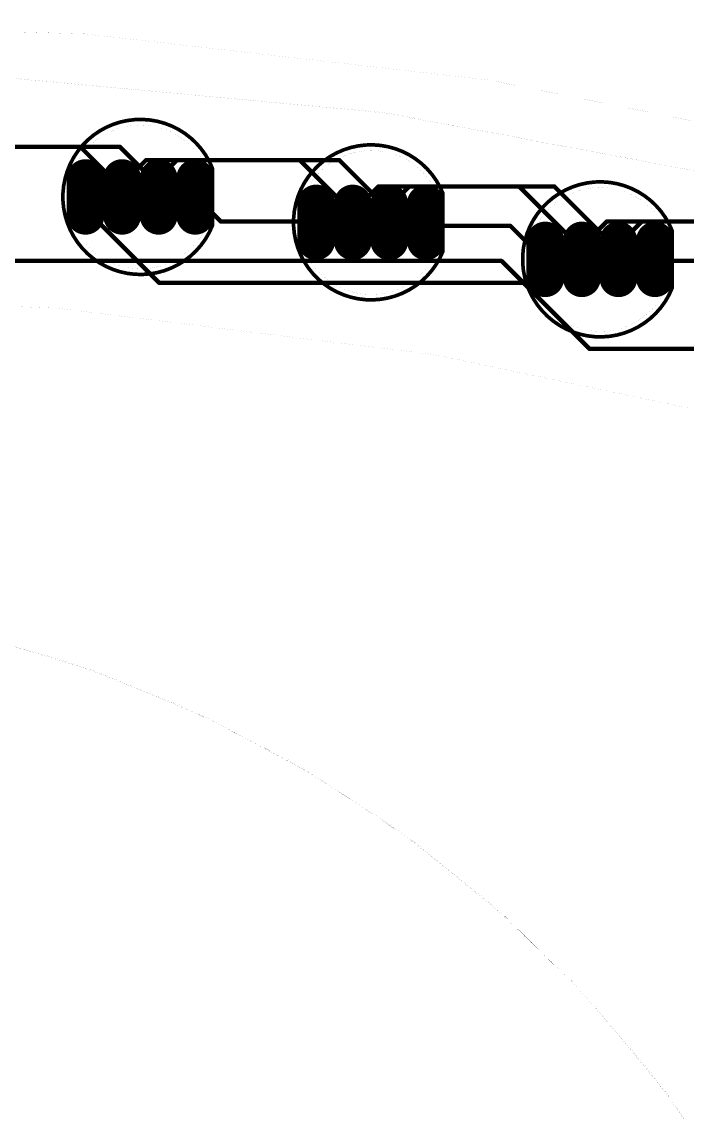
# Model space of a CAD drawing. Extents: x -96 to 96, y -43 to 63.
# Drawn here: x 11.99 to 35.1, y 25.15 to 63.02 of the extents above; entities that cross this region are included whole.
import ezdxf

# ---------------------------------------------------------------- set-up
doc = ezdxf.new("R2010")
doc.units = 0
for name, color, linetype in [('1', 12, 'CONTINUOUS'), ('16', 132, 'CONTINUOUS'), ('17', 110, 'CONTINUOUS'), ('20', 31, 'CONTINUOUS'), ('21', 253, 'CONTINUOUS'), ('22', 253, 'CONTINUOUS'), ('23', 53, 'CONTINUOUS'), ('25', 253, 'CONTINUOUS'), ('29', 253, 'CONTINUOUS'), ('30', 253, 'CONTINUOUS'), ('44', 253, 'CONTINUOUS'), ('51', 253, 'CONTINUOUS')]:
    doc.layers.add(name, color=color, linetype=linetype)

# ---------------------------------------------------------------- blocks, each defined once
blk = doc.blocks.new('LONGP100')
at = {"const_width": 1}
blk.add_lwpolyline([(-0.5, 0), (0.5, 0)], dxfattribs=at)
at = {"const_width": 0.5}
for points in [[(-0.5, 0.25, 1), (-0.5, -0.25)], [(0.5, -0.25, 1), (0.5, 0.25)]]:
    blk.add_lwpolyline(points, format="xyb", dxfattribs=at)

msp = doc.modelspace()

# ---------------------------------------------------------------- linework, layer by layer
at = {"layer": '1', "const_width": 0.1524}
for points in [[(9.6012, 58.674), (15.3924, 58.674)], [(15.3924, 58.674), (16.6116, 57.4548)], [(16.6116, 57.4548), (17.3736, 58.2168)], [(17.3736, 58.2168), (23.0124, 58.2168)], [(23.0124, 58.2168), (24.6888, 56.5404)], [(16.6116, 57.4548), (16.6116, 56.9976)], [(16.6116, 57.4548), (16.741, 56.935)], [(24.6888, 56.5404), (25.4508, 57.3024)], [(25.4508, 57.3024), (30.48, 57.3024)], [(30.48, 57.3024), (32.6136, 55.1688)], [(16.6116, 56.9976), (16.741, 56.935)], [(18.1356, 56.8452), (18.011, 56.935)], [(18.1356, 56.8452), (18.8976, 56.0832)], [(24.6888, 56.5404), (24.6888, 56.0832)], [(24.6888, 56.5404), (24.753, 56.052)], [(18.8976, 56.0832), (22.098, 56.0832)], [(22.098, 56.0832), (22.213, 56.052)], [(24.6888, 56.0832), (24.753, 56.052)], [(26.0604, 55.9308), (26.023, 56.052)], [(32.6136, 55.1688), (33.528, 56.0832)], [(33.528, 56.0832), (37.9476, 56.0832)], [(28.956, 55.9308), (26.0604, 55.9308)], [(30.0228, 54.864), (28.956, 55.9308)], [(30.0228, 54.864), (30.171, 54.767)], [(32.6136, 55.1688), (32.6136, 54.864)], [(32.6136, 55.1688), (32.711, 54.767)], [(32.6136, 54.864), (32.711, 54.767)], [(28.6512, 54.7116), (-5.0292, 54.7116)], [(31.6992, 51.6636), (28.6512, 54.7116)], [(33.9852, 54.7116), (33.981, 54.767)], [(36.4236, 54.7116), (33.9852, 54.7116)], [(39.0144, 51.6636), (31.6992, 51.6636)]]:
    msp.add_lwpolyline(points, dxfattribs=at)
at = {"layer": '1', "const_width": 0.0762}
for points in [[(15.4193, 58.7009, 1), (15.3655, 58.6471)], [(15.3924, 58.6359, 1), (15.3924, 58.7121)], [(17.3736, 58.2549, 1), (17.3736, 58.1787)], [(17.4005, 58.1899, 1), (17.3467, 58.2437)], [(23.0393, 58.2437, 1), (22.9855, 58.1899)], [(23.0124, 58.1787, 1), (23.0124, 58.2549)], [(16.6497, 57.4548, 1), (16.5735, 57.4548)], [(16.6486, 57.464, 1), (16.5746, 57.4456)], [(16.5847, 57.4817, 1), (16.6385, 57.4279)], [(16.5847, 57.4279, 1), (16.6385, 57.4817)], [(25.4508, 57.3405, 1), (25.4508, 57.2643)], [(25.4777, 57.2755, 1), (25.4239, 57.3293)], [(30.5069, 57.3293, 1), (30.4531, 57.2755)], [(30.48, 57.2643, 1), (30.48, 57.3405)], [(16.6282, 57.0319, 1), (16.595, 56.9633)], [(16.5735, 56.9976, 1), (16.6497, 56.9976)], [(16.704, 56.9258, 1), (16.778, 56.9442)], [(16.7244, 56.9007, 1), (16.7576, 56.9693)], [(18.0333, 56.9659, 1), (17.9887, 56.9041)], [(18.1625, 56.8721, 1), (18.1087, 56.8183)], [(18.1133, 56.8143, 1), (18.1579, 56.8761)], [(24.7269, 56.5404, 1), (24.6507, 56.5404)], [(24.7266, 56.5454, 1), (24.651, 56.5354)], [(24.6619, 56.5673, 1), (24.7157, 56.5135)], [(24.6619, 56.5135, 1), (24.7157, 56.5673)], [(18.8976, 56.1213, 1), (18.8976, 56.0451)], [(18.8707, 56.0563, 1), (18.9245, 56.1101)], [(22.108, 56.12, 1), (22.088, 56.0464)], [(22.098, 56.0451, 1), (22.098, 56.1213)], [(22.203, 56.0152, 1), (22.223, 56.0888)], [(24.7055, 56.1175, 1), (24.6721, 56.0489)], [(24.6507, 56.0832, 1), (24.7269, 56.0832)], [(24.7152, 56.047, 1), (24.7908, 56.057)], [(24.7363, 56.0177, 1), (24.7697, 56.0863)], [(26.0594, 56.0632, 1), (25.9866, 56.0408)], [(33.528, 56.1213, 1), (33.528, 56.0451)], [(33.5549, 56.0563, 1), (33.5011, 56.1101)], [(26.0604, 55.9689, 1), (26.0604, 55.8927)], [(26.024, 55.9196, 1), (26.0968, 55.942)], [(28.9829, 55.9577, 1), (28.9291, 55.9039)], [(28.956, 55.8927, 1), (28.956, 55.9689)], [(30.0437, 54.8959, 1), (30.0019, 54.8321)], [(29.9959, 54.8371, 1), (30.0497, 54.8909)], [(32.6517, 55.1688, 1), (32.5755, 55.1688)], [(32.6506, 55.1778, 1), (32.5766, 55.1598)], [(32.6405, 54.891, 1), (32.5867, 54.837)], [(32.5867, 55.1957, 1), (32.6405, 55.1419)], [(32.5867, 55.1419, 1), (32.6405, 55.1957)], [(28.6781, 54.7385, 1), (28.6243, 54.6847)], [(28.6512, 54.6735, 1), (28.6512, 54.7497)], [(30.1501, 54.7351, 1), (30.1919, 54.7989)], [(32.5755, 54.864, 1), (32.6517, 54.864)], [(32.674, 54.758, 1), (32.748, 54.776)], [(32.6841, 54.74, 1), (32.7379, 54.794)], [(34.019, 54.7699, 1), (33.943, 54.7641)], [(33.9852, 54.7497, 1), (33.9852, 54.6735)], [(33.9472, 54.7087, 1), (34.0232, 54.7145)], [(31.6992, 51.7017, 1), (31.6992, 51.6255)], [(31.6723, 51.6367, 1), (31.7261, 51.6905)]]:
    msp.add_lwpolyline(points, format="xyb", dxfattribs=at)
at = {"layer": '16', "const_width": 0.1524}
for points in [[(8.382, 58.674), (14.0208, 58.674)], [(14.0208, 58.674), (15.3924, 57.3024)], [(15.3924, 57.3024), (16.3068, 58.2168)], [(16.3068, 58.2168), (21.6408, 58.2168)], [(21.6408, 58.2168), (23.4696, 56.388)], [(15.3924, 57.3024), (15.3924, 56.9976)], [(15.3924, 57.3024), (15.471, 56.935)], [(23.4696, 56.388), (24.384, 57.3024)], [(24.384, 57.3024), (29.2608, 57.3024)], [(29.2608, 57.3024), (31.3944, 55.1688)], [(14.3256, 56.8452), (14.201, 56.935)], [(14.3256, 56.388), (14.3256, 56.8452)], [(15.3924, 56.9976), (15.471, 56.935)], [(16.764, 53.9496), (14.3256, 56.388)], [(23.4696, 56.388), (23.4696, 56.0832)], [(23.4696, 56.388), (23.483, 56.052)], [(23.4696, 56.0832), (23.483, 56.052)], [(31.3944, 55.1688), (32.3088, 56.0832)], [(32.3088, 56.0832), (36.7284, 56.0832)], [(31.3944, 55.1688), (31.3944, 54.864)], [(31.3944, 55.1688), (31.441, 54.767)], [(31.3944, 54.864), (31.441, 54.767)], [(29.4132, 53.9496), (16.764, 53.9496)], [(31.6992, 51.6636), (29.4132, 53.9496)], [(39.0144, 51.6636), (31.6992, 51.6636)]]:
    msp.add_lwpolyline(points, dxfattribs=at)
at = {"layer": '16', "const_width": 0.0762}
for points in [[(14.0477, 58.7009, 1), (13.9939, 58.6471)], [(14.0208, 58.6359, 1), (14.0208, 58.7121)], [(16.3068, 58.2549, 1), (16.3068, 58.1787)], [(16.3337, 58.1899, 1), (16.2799, 58.2437)], [(21.6677, 58.2437, 1), (21.6139, 58.1899)], [(21.6408, 58.1787, 1), (21.6408, 58.2549)], [(15.4305, 57.3024, 1), (15.3543, 57.3024)], [(15.4297, 57.3104, 1), (15.3551, 57.2944)], [(15.3655, 57.3293, 1), (15.4193, 57.2755)], [(15.3655, 57.2755, 1), (15.4193, 57.3293)], [(24.384, 57.3405, 1), (24.384, 57.2643)], [(24.4109, 57.2755, 1), (24.3571, 57.3293)], [(29.2877, 57.3293, 1), (29.2339, 57.2755)], [(29.2608, 57.2643, 1), (29.2608, 57.3405)], [(14.2233, 56.9659, 1), (14.1787, 56.9041)], [(14.3637, 56.8452, 1), (14.2875, 56.8452)], [(14.3033, 56.8143, 1), (14.3479, 56.8761)], [(15.4161, 57.0274, 1), (15.3687, 56.9678)], [(15.3543, 56.9976, 1), (15.4305, 56.9976)], [(15.4337, 56.927, 1), (15.5083, 56.943)], [(15.4473, 56.9052, 1), (15.4947, 56.9648)], [(14.3525, 56.4149, 1), (14.2987, 56.3611)], [(23.5077, 56.388, 1), (23.4315, 56.388)], [(23.5077, 56.3895, 1), (23.4315, 56.3865)], [(23.4427, 56.4149, 1), (23.4965, 56.3611)], [(23.4427, 56.3611, 1), (23.4965, 56.4149)], [(14.2875, 56.388, 1), (14.3637, 56.388)], [(23.5046, 56.0982, 1), (23.4346, 56.0682)], [(23.4315, 56.0832, 1), (23.5077, 56.0832)], [(23.4449, 56.0505, 1), (23.5211, 56.0535)], [(23.448, 56.037, 1), (23.518, 56.067)], [(32.3088, 56.1213, 1), (32.3088, 56.0451)], [(32.3357, 56.0563, 1), (32.2819, 56.1101)], [(31.4325, 55.1688, 1), (31.3563, 55.1688)], [(31.4322, 55.1732, 1), (31.3566, 55.1644)], [(31.4287, 54.8805, 1), (31.3601, 54.8475)], [(31.3675, 55.1957, 1), (31.4213, 55.1419)], [(31.3675, 55.1419, 1), (31.4213, 55.1957)], [(31.3563, 54.864, 1), (31.4325, 54.864)], [(31.4032, 54.7626, 1), (31.4788, 54.7714)], [(31.4067, 54.7505, 1), (31.4753, 54.7835)], [(16.764, 53.9877, 1), (16.764, 53.9115)], [(16.7371, 53.9227, 1), (16.7909, 53.9765)], [(29.4401, 53.9765, 1), (29.3863, 53.9227)], [(29.4132, 53.9115, 1), (29.4132, 53.9877)], [(31.6992, 51.7017, 1), (31.6992, 51.6255)], [(31.6723, 51.6367, 1), (31.7261, 51.6905)]]:
    msp.add_lwpolyline(points, format="xyb", dxfattribs=at)
at = {"layer": '20', "const_width": 0.001}
for points in [[(56.6935, 52.2964, 0.1645), (-57.4373, 52.0723)], [(39.2332, 48.7478, 0.0635), (-0.0157, 53.5719)]]:
    msp.add_lwpolyline(points, format="xyb", dxfattribs=at)
at = {"layer": '21'}
for points, const_width in [([(18.606, 57.935, 5.1926), (18.606, 55.935)], 0.127), ([(26.618, 57.052, 5.1926), (26.618, 55.052)], 0.127), ([(18.6378, 57.935, 1), (18.5743, 57.935)], 0.0635), ([(18.5765, 57.9232, 1), (18.6355, 57.9468)], 0.0635), ([(34.576, 55.767, 5.1926), (34.576, 53.767)], 0.127), ([(26.6498, 57.052, 1), (26.5863, 57.052)], 0.0635), ([(26.5885, 57.0402, 1), (26.6475, 57.0638)], 0.0635), ([(18.5743, 55.935, 1), (18.6378, 55.935)], 0.0635), ([(18.6355, 55.9232, 1), (18.5765, 55.9468)], 0.0635), ([(34.6078, 55.767, 1), (34.5442, 55.767)], 0.0635), ([(34.5465, 55.7552, 1), (34.6055, 55.7788)], 0.0635), ([(26.5863, 55.052, 1), (26.6498, 55.052)], 0.0635), ([(26.6475, 55.0402, 1), (26.5885, 55.0638)], 0.0635), ([(34.5442, 53.767, 1), (34.6078, 53.767)], 0.0635), ([(34.6055, 53.7552, 1), (34.5465, 53.7788)], 0.0635)]:
    msp.add_lwpolyline(points, format="xyb", dxfattribs=dict(at, const_width=const_width))
at = {"layer": '21', "const_width": 0.127}
for points in [[(18.606, 55.935), (18.606, 57.935)], [(26.618, 55.052), (26.618, 57.052)], [(34.576, 53.767), (34.576, 55.767)]]:
    msp.add_lwpolyline(points, dxfattribs=at)
at = {"layer": '22', "const_width": 0.127}
for points in [[(18.606, 55.935), (18.606, 57.935)], [(26.618, 55.052), (26.618, 57.052)], [(34.576, 53.767), (34.576, 55.767)]]:
    msp.add_lwpolyline(points, dxfattribs=at)
at = {"layer": '22', "const_width": 0.0635}
for points in [[(18.6378, 57.935, 1), (18.5743, 57.935)], [(26.6498, 57.052, 1), (26.5863, 57.052)], [(18.5743, 55.935, 1), (18.6378, 55.935)], [(34.6078, 55.767, 1), (34.5442, 55.767)], [(26.5863, 55.052, 1), (26.6498, 55.052)], [(34.5442, 53.767, 1), (34.6078, 53.767)]]:
    msp.add_lwpolyline(points, format="xyb", dxfattribs=at)
at = {"layer": '23'}
for p in [(16.106, 56.935), (24.118, 56.052), (32.076, 54.767)]:
    msp.add_point(p, dxfattribs=at)
at = {"layer": '25'}
for points, const_width in [([(81.6444, 42.8943, 0.1286), (0, 63)], 0.001), ([(56.6935, 52.2964, 0.1625), (-56.2569, 52.497)], 0.001), ([(56.6935, 52.2964, 0.1625), (-56.2569, 52.497)], 0.001), ([(16.1086, 54.4334, 1), (16.1086, 59.4334, 1), (16.1086, 54.4334)], 0.001), ([(24.1216, 53.5487, 1), (24.1216, 58.5487, 1), (24.1216, 53.5487)], 0.001), ([(16.1088, 57.9334, 1), (16.1083, 57.9334)], 0.0005), ([(32.0807, 52.2657, 1), (32.0807, 57.2657, 1), (32.0807, 52.2657)], 0.001), ([(15.1086, 56.9337, 1), (15.1086, 56.9332)], 0.0005), ([(16.1088, 56.9334, 1), (16.1083, 56.9334)], 0.0005), ([(16.1083, 56.9334, 1), (16.1088, 56.9334)], 0.0005), ([(16.1086, 56.9337, 1), (16.1086, 56.9332)], 0.0005), ([(16.1086, 56.9332, 1), (16.1086, 56.9337)], 0.0005), ([(17.1086, 56.9332, 1), (17.1086, 56.9337)], 0.0005), ([(24.1219, 57.0487, 1), (24.1214, 57.0487)], 0.0005), ([(23.1216, 56.049, 1), (23.1216, 56.0485)], 0.0005), ([(24.1216, 56.049, 1), (24.1216, 56.0485)], 0.0005), ([(24.1219, 56.0487, 1), (24.1214, 56.0487)], 0.0005), ([(24.1214, 56.0487, 1), (24.1219, 56.0487)], 0.0005), ([(24.1216, 56.0485, 1), (24.1216, 56.049)], 0.0005), ([(25.1216, 56.0485, 1), (25.1216, 56.049)], 0.0005), ([(16.1083, 55.9334, 1), (16.1088, 55.9334)], 0.0005), ([(32.0809, 55.7657, 1), (32.0804, 55.7657)], 0.0005), ([(24.1214, 55.0487, 1), (24.1219, 55.0487)], 0.0005), ([(31.0807, 54.766, 1), (31.0807, 54.7655)], 0.0005), ([(32.0809, 54.7657, 1), (32.0804, 54.7657)], 0.0005), ([(32.0804, 54.7657, 1), (32.0809, 54.7657)], 0.0005), ([(32.0807, 54.766, 1), (32.0807, 54.7655)], 0.0005), ([(32.0807, 54.7655, 1), (32.0807, 54.766)], 0.0005), ([(33.0807, 54.7655, 1), (33.0807, 54.766)], 0.0005), ([(39.2332, 48.7478, 0.0635), (-0.0157, 53.5719)], 0.001), ([(39.2332, 48.7478, 0.0635), (-0.0157, 53.5719)], 0.001), ([(32.0804, 53.7657, 1), (32.0809, 53.7657)], 0.0005), ([(-1.4897, -42.9742, 5.4701), (-29.557, -31.2312)], 0.001), ([(29.2283, -31.5389, 5.5522), (1.4897, -42.9742)], 0.001), ([(-33.1962, -27.3316, 2.3539), (-26.1175, 34.1596)], 0.001), ([(-22.0482, 36.9172, 1.1822), (32.9081, -27.6777)], 0.001)]:
    msp.add_lwpolyline(points, format="xyb", dxfattribs=dict(at, const_width=const_width))
at = {"layer": '25', "const_width": 0.001}
for points in [[(16.1086, 56.9334), (16.1086, 57.9334)], [(16.1086, 56.9334), (15.1086, 56.9334)], [(16.1086, 56.9334), (16.1086, 55.9334)], [(16.1086, 56.9334), (17.1086, 56.9334)], [(24.1216, 56.0487), (24.1216, 57.0487)], [(24.1216, 56.0487), (23.1216, 56.0487)], [(24.1216, 56.0487), (24.1216, 55.0487)], [(24.1216, 56.0487), (25.1216, 56.0487)], [(32.0807, 54.7657), (32.0807, 55.7657)], [(32.0807, 54.7657), (31.0807, 54.7657)], [(32.0807, 54.7657), (32.0807, 53.7657)], [(32.0807, 54.7657), (33.0807, 54.7657)]]:
    msp.add_lwpolyline(points, dxfattribs=at)
at = {"layer": '44'}
for centre in [(14.201, 56.935), (15.471, 56.935), (16.741, 56.935), (18.011, 56.935), (22.213, 56.052), (23.483, 56.052), (24.753, 56.052), (26.023, 56.052), (30.171, 54.767), (31.441, 54.767), (32.711, 54.767), (33.981, 54.767)]:
    msp.add_circle(centre, 0.3, dxfattribs=at)
at = {"layer": '51'}
for points, const_width in [([(18.606, 57.935, 5.1926), (18.606, 55.935)], 0.127), ([(26.618, 57.052, 5.1926), (26.618, 55.052)], 0.127), ([(18.6378, 57.935, 1), (18.5743, 57.935)], 0.0635), ([(18.5765, 57.9232, 1), (18.6355, 57.9468)], 0.0635), ([(34.576, 55.767, 5.1926), (34.576, 53.767)], 0.127), ([(26.6498, 57.052, 1), (26.5863, 57.052)], 0.0635), ([(26.5885, 57.0402, 1), (26.6475, 57.0638)], 0.0635), ([(18.5743, 55.935, 1), (18.6378, 55.935)], 0.0635), ([(18.6355, 55.9232, 1), (18.5765, 55.9468)], 0.0635), ([(34.6078, 55.767, 1), (34.5442, 55.767)], 0.0635), ([(34.5465, 55.7552, 1), (34.6055, 55.7788)], 0.0635), ([(26.5863, 55.052, 1), (26.6498, 55.052)], 0.0635), ([(26.6475, 55.0402, 1), (26.5885, 55.0638)], 0.0635), ([(34.5442, 53.767, 1), (34.6078, 53.767)], 0.0635), ([(34.6055, 53.7552, 1), (34.5465, 53.7788)], 0.0635)]:
    msp.add_lwpolyline(points, format="xyb", dxfattribs=dict(at, const_width=const_width))
at = {"layer": '51', "const_width": 0.127}
for points in [[(18.606, 55.935), (18.606, 57.935)], [(26.618, 55.052), (26.618, 57.052)], [(34.576, 53.767), (34.576, 55.767)]]:
    msp.add_lwpolyline(points, dxfattribs=at)

# ---------------------------------------------------------------- block references
at = {"layer": '17', "xscale": 1.108, "yscale": 1.108, "rotation": 90}
for p in [(14.201, 56.935), (14.201, 56.935), (15.471, 56.935), (15.471, 56.935), (16.741, 56.935), (16.741, 56.935), (18.011, 56.935), (18.011, 56.935), (22.213, 56.052), (22.213, 56.052), (23.483, 56.052), (23.483, 56.052), (24.753, 56.052), (24.753, 56.052), (26.023, 56.052), (26.023, 56.052), (30.171, 54.767), (30.171, 54.767), (31.441, 54.767), (31.441, 54.767), (32.711, 54.767), (32.711, 54.767), (33.981, 54.767), (33.981, 54.767)]:
    msp.add_blockref('LONGP100', p, dxfattribs=at)
at = {"layer": '29', "xscale": 1.3112, "yscale": 1.3112, "rotation": 90}
for p in [(14.201, 56.935), (15.471, 56.935), (16.741, 56.935), (18.011, 56.935), (22.213, 56.052), (23.483, 56.052), (24.753, 56.052), (26.023, 56.052), (30.171, 54.767), (31.441, 54.767), (32.711, 54.767), (33.981, 54.767)]:
    msp.add_blockref('LONGP100', p, dxfattribs=at)
at = {"layer": '30', "xscale": 1.3112, "yscale": 1.3112, "rotation": 90}
for p in [(14.201, 56.935), (15.471, 56.935), (16.741, 56.935), (18.011, 56.935), (22.213, 56.052), (23.483, 56.052), (24.753, 56.052), (26.023, 56.052), (30.171, 54.767), (31.441, 54.767), (32.711, 54.767), (33.981, 54.767)]:
    msp.add_blockref('LONGP100', p, dxfattribs=at)

doc.saveas('drawing.dxf')
